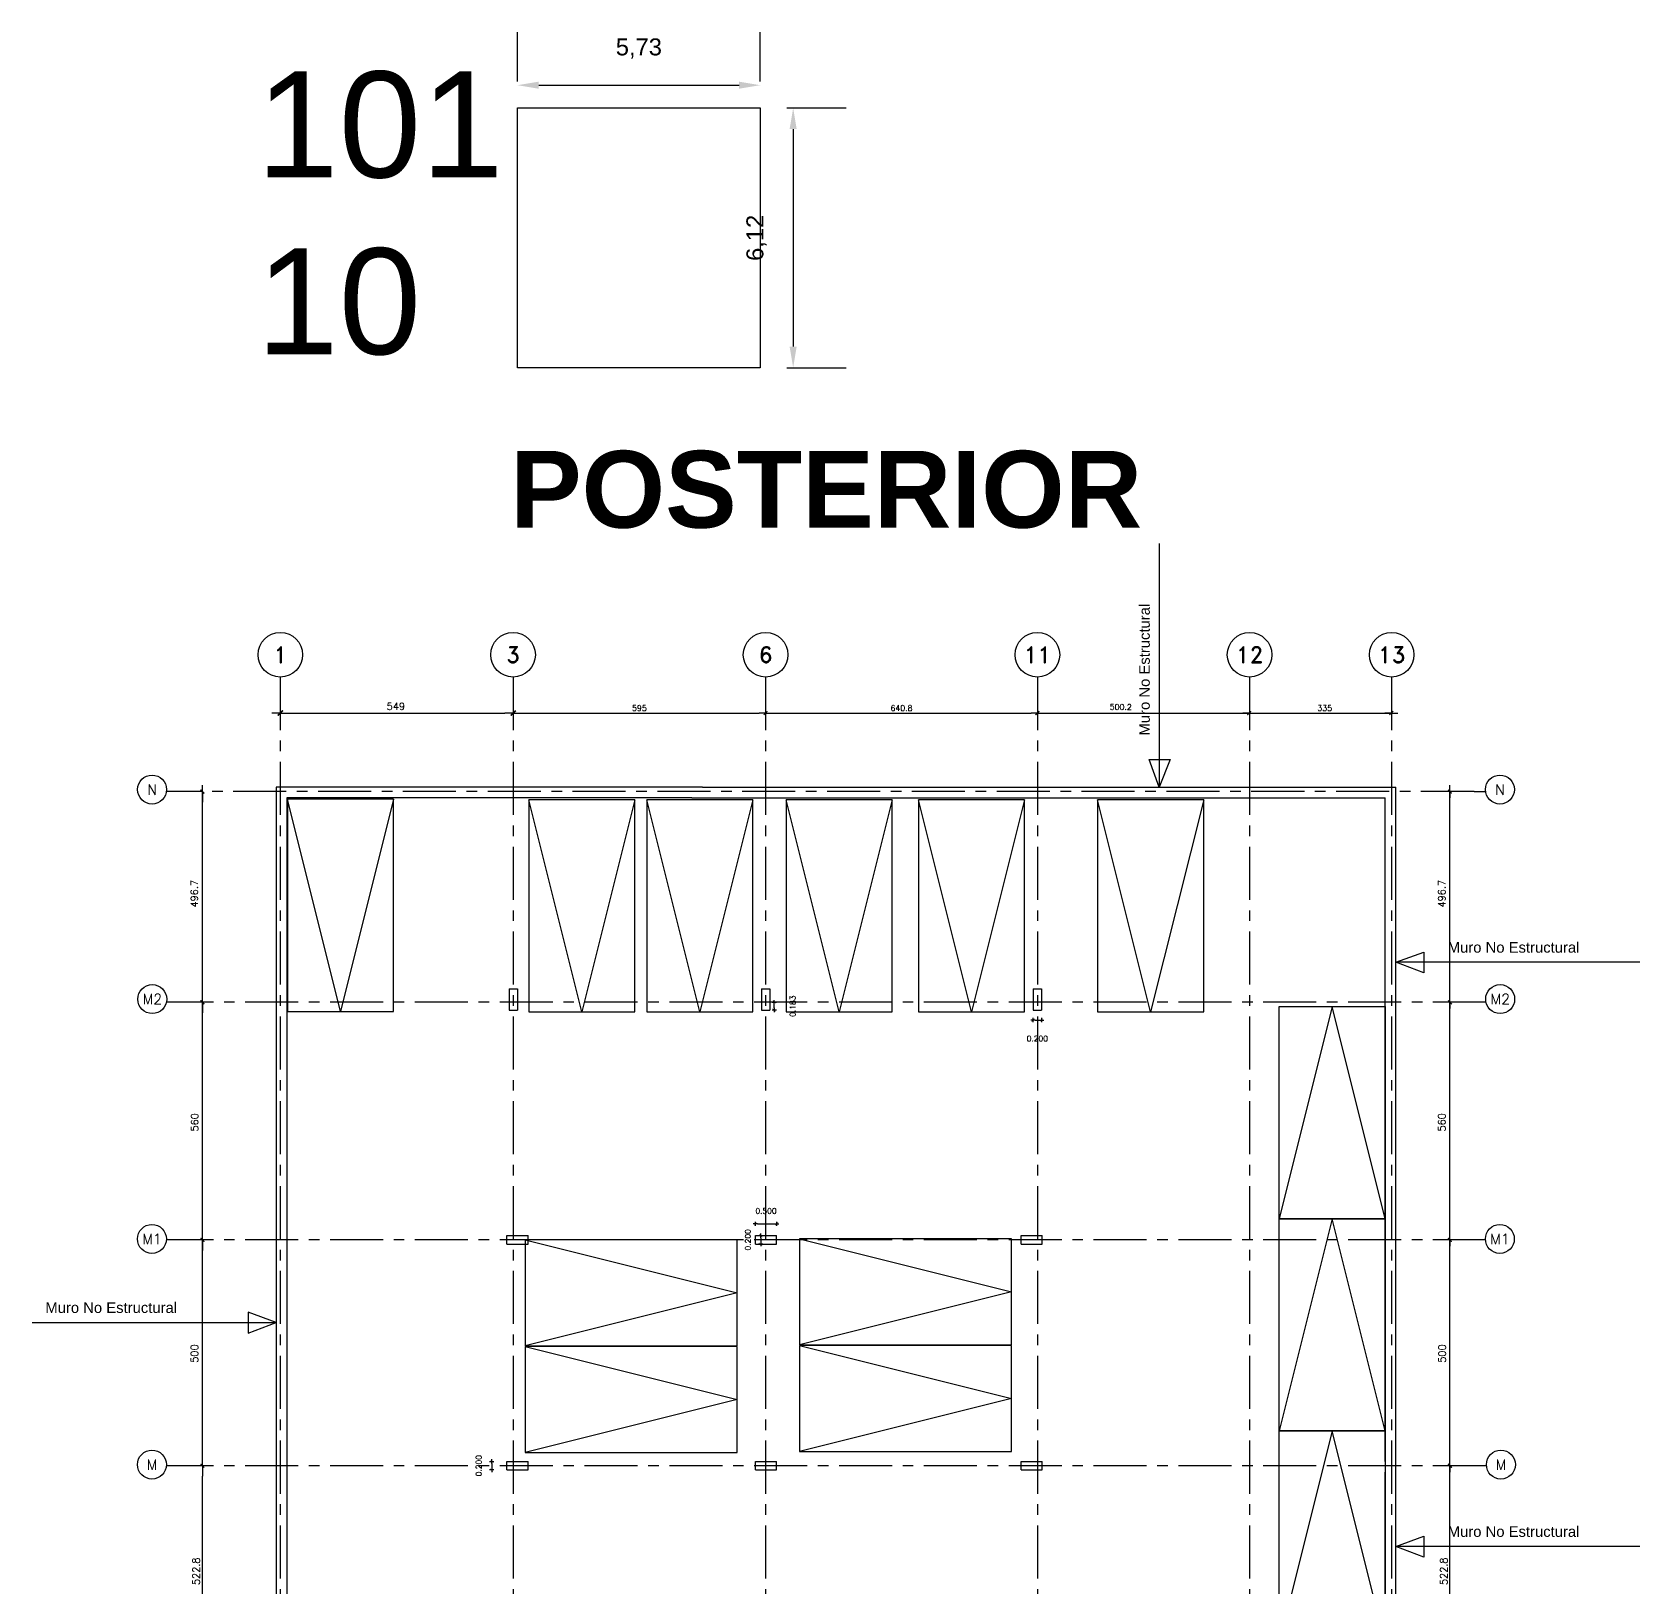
# Model space of a CAD drawing. Header units: millimetres. Extents: x 0 to 223, y -18 to 76.
# Drawn here: x 66.86 to 104.77, y 39.6 to 76.24 of the extents above; entities that cross this region are included whole.
import ezdxf
from ezdxf.enums import TextEntityAlignment as Align

# ---------------------------------------------------------------- set-up
doc = ezdxf.new("R2010")
doc.units = ezdxf.units.MM
doc.linetypes.add('CENTER', pattern=[2, 1.25, -0.25, 0.25, -0.25])
for name, color, linetype in [('04', 4, 'Continuous'), ('06', 6, 'Continuous'), ('Capa1', 8, 'Continuous'), ('COTAS', 1, 'Continuous'), ('EJES', 1, 'CENTER'), ('GRIS', 9, 'Continuous'), ('LOSAS', 7, 'Continuous'), ('Muebles', 2, 'Continuous')]:
    doc.layers.add(name, color=color, linetype=linetype)
doc.styles.add('INTERARQ', font='ROMANS.SHX')
doc.styles.add('ROMAND', font='romand', dxfattribs={"height": 31.5})
doc.styles.add('ROMANS', font='romans.shx', dxfattribs={"height": 16.875})
doc.styles.get("Standard").update_dxf_attribs({"font": 'arial.ttf'})
doc.dimstyles.new('ESCALA_1-50', dxfattribs={"dimtxt": 0.13, "dimasz": 0.05, "dimexe": 0.18, "dimexo": 0.0625, "dimgap": 0.04, "dimtad": 1, "dimdec": 3, "dimzin": 0, "dimdsep": 46, "dimtxsty": 'INTERARQ', "dimblk": 'DIMTICK', "dimcen": 0.09, "dimse1": 1, "dimse2": 1, "dimclrd": 1, "dimclre": 1, "dimclrt": 2, "dimadec": 0, "dimazin": 0, "dimtfac": 4.5, "dimtdec": 3, "dimtofl": 0, "dimtmove": 2, "dimatfit": 3, "dimldrblk": 'DIMTICK', "dimfxl": 1, "dimtolj": 1, "dimtzin": 0, "dimarcsym": 0})
doc.dimstyles.new('ISO-25', dxfattribs={"dimtxt": 2.5, "dimasz": 2.5, "dimexe": 1.25, "dimexo": 0.625, "dimtad": 1, "dimtxsty": 'Standard', "dimcen": 2.5, "dimadec": 0, "dimazin": 0, "dimtfac": 1, "dimtmove": 0, "dimatfit": 3, "dimfxl": 1, "dimarcsym": 0})

# ---------------------------------------------------------------- blocks, each defined once
blk = doc.blocks.new('TICK1')
at = {"color": 2}
for points in [[(0, 0), (-1, 0)], [(0, 0), (1, 0)]]:
    blk.add_lwpolyline(points, dxfattribs=at)
at = {"color": 2, "const_width": 0.2}
blk.add_lwpolyline([(-0.3, -0.3), (0.3, 0.3)], dxfattribs=at)
blk = doc.blocks.new('DIMTICK')
at = {"color": 1}
for p, q in [((-1, 0), (1, 0)), ((0, 1), (0, -1))]:
    blk.add_line(p, q, dxfattribs=at)
at = {"color": 3, "const_width": 0.141}
blk.add_lwpolyline([(0.71, 0.71), (-0.71, -0.71)], dxfattribs=at)
blk = doc.blocks.new('*D106')
at = {"layer": 'COTAS', "color": 1, "lineweight": -2, "transparency": 16777216}
blk.add_arc((84.155, 31.001), 1.002, 246.744, 267.1412, dxfattribs=at)
at = {"layer": 'Defpoints', "color": 0, "transparency": 16777216}
for p in [(84.155, 61.043), (84.345, 31.388), (83.855, 30.044), (83.583, 29.835), (84.155, 5.547)]:
    blk.add_point(p, dxfattribs=at)
at = {"layer": 'COTAS', "color": 1, "lineweight": -2, "transparency": 16777216, "xscale": 0.05, "yscale": 0.05, "zscale": 0.05}
for p, rotation in [((83.714, 30.101), 155.3146385307757), ((84.155, 29.998), 358.5705926049848)]:
    blk.add_blockref('DIMTICK', p, dxfattribs=dict(at, rotation=rotation))
at = {"layer": 'COTAS', "color": 2, "transparency": 16777216, "insert": (83.952, 30.127), "char_height": 0.13, "attachment_point": 5, "rotation": 346.9426, "style": 'INTERARQ'}
blk.add_mtext('\\A1;26°', dxfattribs=at)
blk = doc.blocks.new('EJE-1')
at = {"color": 3, "linetype": 'Continuous'}
blk.add_circle((0, 0), 35, dxfattribs=at)
at = {"color": 5, "linetype": 'Continuous', "style": 'ROMAND'}
blk.add_attdef('0', text='', height=25, dxfattribs=at).set_placement((0.2, 0), align=Align.MIDDLE)
blk = doc.blocks.new('*D75')
at = {"layer": 'Defpoints', "color": 0, "transparency": 16777216}
for p in [(84.415, 48.153), (83.915, 47.853), (84.415, 47.853)]:
    blk.add_point(p, dxfattribs=at)
at = {"layer": 'Muebles', "color": 1, "lineweight": -2, "transparency": 16777216}
blk.add_line((83.965, 48.153), (84.365, 48.153), dxfattribs=at)
at = {"layer": 'Muebles', "color": 1, "lineweight": -2, "transparency": 16777216, "xscale": 0.05, "yscale": 0.05, "zscale": 0.05, "rotation": 180}
blk.add_blockref('DIMTICK', (83.915, 48.153), dxfattribs=at)
at = {"layer": 'Muebles', "color": 1, "lineweight": -2, "transparency": 16777216, "xscale": 0.05, "yscale": 0.05, "zscale": 0.05}
blk.add_blockref('DIMTICK', (84.415, 48.153), dxfattribs=at)
at = {"layer": 'Muebles', "color": 2, "transparency": 16777216, "insert": (84.165, 48.458), "char_height": 0.13, "attachment_point": 5, "style": 'INTERARQ'}
blk.add_mtext('\\A1;0.500', dxfattribs=at)
blk = doc.blocks.new('*D76')
at = {"layer": 'Defpoints', "color": 0, "transparency": 16777216}
for p in [(84.415, 47.876), (84.041, 47.676), (84.415, 47.676)]:
    blk.add_point(p, dxfattribs=at)
at = {"layer": 'Muebles', "color": 1, "lineweight": -2, "transparency": 16777216}
blk.add_line((84.041, 47.826), (84.041, 47.726), dxfattribs=at)
at = {"layer": 'Muebles', "color": 1, "lineweight": -2, "transparency": 16777216, "xscale": 0.05, "yscale": 0.05, "zscale": 0.05}
for p, rotation in [((84.041, 47.876), 90), ((84.041, 47.676), 270)]:
    blk.add_blockref('DIMTICK', p, dxfattribs=dict(at, rotation=rotation))
at = {"layer": 'Muebles', "color": 2, "transparency": 16777216, "insert": (83.736, 47.776), "char_height": 0.13, "attachment_point": 5, "rotation": 90, "style": 'INTERARQ'}
blk.add_mtext('\\A1;0.200', dxfattribs=at)
blk = doc.blocks.new('*D214')
at = {"layer": 'Defpoints', "color": 0, "transparency": 16777216}
for p in [(78.141, 42.553), (77.697, 42.353), (78.141, 42.353)]:
    blk.add_point(p, dxfattribs=at)
at = {"layer": 'Muebles', "color": 1, "lineweight": -2, "transparency": 16777216}
blk.add_line((77.697, 42.503), (77.697, 42.403), dxfattribs=at)
at = {"layer": 'Muebles', "color": 1, "lineweight": -2, "transparency": 16777216, "xscale": 0.05, "yscale": 0.05, "zscale": 0.05}
for p, rotation in [((77.697, 42.553), 90), ((77.697, 42.353), 270)]:
    blk.add_blockref('DIMTICK', p, dxfattribs=dict(at, rotation=rotation))
at = {"layer": 'Muebles', "color": 2, "transparency": 16777216, "insert": (77.392, 42.453), "char_height": 0.13, "attachment_point": 5, "rotation": 90, "style": 'INTERARQ'}
blk.add_mtext('\\A1;0.200', dxfattribs=at)
blk = doc.blocks.new('*D216')
at = {"layer": 'Defpoints', "color": 0, "transparency": 16777216}
for p in [(90.461, 53.266), (90.661, 53.266), (90.661, 52.956)]:
    blk.add_point(p, dxfattribs=at)
at = {"layer": 'Muebles', "color": 1, "lineweight": -2, "transparency": 16777216}
blk.add_line((90.511, 52.956), (90.611, 52.956), dxfattribs=at)
at = {"layer": 'Muebles', "color": 1, "lineweight": -2, "transparency": 16777216, "xscale": 0.05, "yscale": 0.05, "zscale": 0.05, "rotation": 180}
blk.add_blockref('DIMTICK', (90.461, 52.956), dxfattribs=at)
at = {"layer": 'Muebles', "color": 1, "lineweight": -2, "transparency": 16777216, "xscale": 0.05, "yscale": 0.05, "zscale": 0.05}
blk.add_blockref('DIMTICK', (90.661, 52.956), dxfattribs=at)
at = {"layer": 'Muebles', "color": 2, "transparency": 16777216, "insert": (90.561, 52.521), "char_height": 0.13, "attachment_point": 5, "style": 'INTERARQ'}
blk.add_mtext('\\A1;0.200', dxfattribs=at)
blk = doc.blocks.new('*D217')
at = {"layer": 'Defpoints', "color": 0, "transparency": 16777216}
for p in [(84.173, 53.376), (84.173, 53.193), (84.358, 53.376)]:
    blk.add_point(p, dxfattribs=at)
at = {"layer": 'Muebles', "color": 1, "lineweight": -2, "transparency": 16777216}
blk.add_line((84.358, 53.243), (84.358, 53.326), dxfattribs=at)
at = {"layer": 'Muebles', "color": 1, "lineweight": -2, "transparency": 16777216, "xscale": 0.05, "yscale": 0.05, "zscale": 0.05}
for p, rotation in [((84.358, 53.376), 90), ((84.358, 53.193), 270)]:
    blk.add_blockref('DIMTICK', p, dxfattribs=dict(at, rotation=rotation))
at = {"layer": 'Muebles', "color": 2, "transparency": 16777216, "insert": (84.793, 53.284), "char_height": 0.13, "attachment_point": 5, "rotation": 90, "style": 'INTERARQ'}
blk.add_mtext('\\A1;0.183', dxfattribs=at)
blk = doc.blocks.new('*D355')
at = {"layer": 'Defpoints', "color": 0, "transparency": 16777216}
for p in [(84.03, 74.993), (78.305, 74.457), (84.03, 74.457)]:
    blk.add_point(p, dxfattribs=at)
at = {"layer": 'LOSAS', "color": 0, "lineweight": -2, "transparency": 16777216}
for p, q in [((78.305, 75.082), (78.305, 76.243)), ((84.03, 75.082), (84.03, 76.243)), ((78.805, 74.993), (83.53, 74.993))]:
    blk.add_line(p, q, dxfattribs=at)
at = {"layer": 'LOSAS', "color": 0, "transparency": 16777216}
for points in [[(78.805, 75.076), (78.805, 74.91), (78.305, 74.993)], [(83.53, 75.076), (83.53, 74.91), (84.03, 74.993)]]:
    blk.add_solid(points, dxfattribs=at)
at = {"layer": 'LOSAS', "color": 0, "transparency": 16777216, "insert": (81.167, 75.858), "char_height": 0.4, "attachment_point": 5}
blk.add_mtext('5,73', dxfattribs=at)
blk = doc.blocks.new('*D356')
at = {"layer": 'Defpoints', "color": 0, "transparency": 16777216}
for p in [(84.03, 74.457), (84.03, 68.333), (84.805, 68.333)]:
    blk.add_point(p, dxfattribs=at)
at = {"layer": 'LOSAS', "color": 0, "lineweight": -2, "transparency": 16777216}
for p, q in [((84.655, 74.457), (86.055, 74.457)), ((84.805, 73.957), (84.805, 68.833)), ((84.655, 68.333), (86.055, 68.333))]:
    blk.add_line(p, q, dxfattribs=at)
at = {"layer": 'LOSAS', "color": 0, "transparency": 16777216}
for points in [[(84.721, 73.957), (84.888, 73.957), (84.805, 74.457)], [(84.721, 68.833), (84.888, 68.833), (84.805, 68.333)]]:
    blk.add_solid(points, dxfattribs=at)
at = {"layer": 'LOSAS', "color": 0, "transparency": 16777216, "insert": (83.939, 71.395), "char_height": 0.4, "attachment_point": 5, "rotation": 90}
blk.add_mtext('6,12', dxfattribs=at)

msp = doc.modelspace()

# ---------------------------------------------------------------- linework, layer by layer
at = {"color": 2, "const_width": 0.04}
for points in [[(72.7746, 60.2527), (72.6546, 60.1327)], [(78.2646, 60.2527), (78.1446, 60.1327)], [(78.1446, 60.1327), (78.2646, 60.2527)]]:
    msp.add_lwpolyline(points, dxfattribs=at)
at = {"color": 2}
for points in [[(72.7146, 60.1927), (72.5146, 60.1927)], [(72.7146, 60.1927), (72.9146, 60.1927)], [(78.2046, 60.1927), (78.0046, 60.1927)], [(78.2046, 60.1927), (78.0046, 60.1927)], [(78.2046, 60.1927), (78.4046, 60.1927)], [(78.2046, 60.1927), (78.4046, 60.1927)]]:
    msp.add_lwpolyline(points, dxfattribs=at)
at = {"layer": '04'}
for points in [[(93.4367, 64.1936), (93.4367, 58.4427), (93.197, 59.1016), (93.6895, 59.1016), (93.4367, 58.4427)], [(104.7656, 54.3204), (99.0146, 54.3204), (99.6736, 54.5602), (99.6736, 54.0676), (99.0146, 54.3204)], [(66.8637, 45.8285), (72.6146, 45.8285), (71.9557, 46.0682), (71.9557, 45.5757), (72.6146, 45.8285)], [(104.7656, 40.5504), (99.0146, 40.5504), (99.6736, 40.7901), (99.6736, 40.2976), (99.0146, 40.5504)]]:
    msp.add_lwpolyline(points, dxfattribs=at)
at = {"layer": '06'}
for p, q in [((78.106, 53.6927), (78.106, 53.1927)), ((78.106, 53.6927), (78.306, 53.6927)), ((78.306, 53.6927), (78.306, 53.1927)), ((84.0547, 53.6927), (84.0547, 53.1927)), ((84.0547, 53.6927), (84.2547, 53.6927)), ((84.2547, 53.6927), (84.2547, 53.1927)), ((90.4606, 53.6927), (90.4606, 53.1927)), ((90.4606, 53.6927), (90.6606, 53.6927)), ((90.6606, 53.6927), (90.6606, 53.1927)), ((78.106, 53.1927), (78.306, 53.1927)), ((84.0547, 53.1927), (84.2547, 53.1927)), ((90.4606, 53.1927), (90.6606, 53.1927)), ((78.0543, 47.8757), (78.5543, 47.8757)), ((78.0543, 47.6757), (78.0543, 47.8757)), ((78.5543, 47.6757), (78.5543, 47.8757)), ((83.9146, 47.8757), (84.4146, 47.8757)), ((83.9146, 47.6757), (83.9146, 47.8757)), ((84.4146, 47.6757), (84.4146, 47.8757)), ((90.1779, 47.8757), (90.6779, 47.8757)), ((90.1779, 47.6757), (90.1779, 47.8757)), ((90.6779, 47.6757), (90.6779, 47.8757)), ((78.0543, 47.6757), (78.5543, 47.6757)), ((83.9146, 47.6757), (84.4146, 47.6757)), ((90.1779, 47.6757), (90.6779, 47.6757)), ((78.0543, 42.5527), (78.5543, 42.5527)), ((78.0543, 42.3527), (78.0543, 42.5527)), ((78.5543, 42.3527), (78.5543, 42.5527)), ((83.9146, 42.5527), (84.4146, 42.5527)), ((83.9146, 42.3527), (83.9146, 42.5527)), ((84.4146, 42.3527), (84.4146, 42.5527)), ((90.1779, 42.5527), (90.6779, 42.5527)), ((90.1779, 42.3527), (90.1779, 42.5527)), ((90.6779, 42.3527), (90.6779, 42.5527)), ((78.0543, 42.3527), (78.5543, 42.3527)), ((83.9146, 42.3527), (84.4146, 42.3527)), ((90.1779, 42.3527), (90.6779, 42.3527))]:
    msp.add_line(p, q, dxfattribs=at)
at = {"layer": 'Capa1'}
for p, q in [((82.6646, 58.4427), (72.6146, 58.4427)), ((72.6146, 58.4427), (72.6146, 7.6628)), ((82.6646, 58.4427), (99.0146, 58.4427)), ((99.0146, 42.5527), (99.0146, 58.4427)), ((82.4146, 58.1927), (72.8646, 58.1927)), ((72.8646, 58.1927), (72.8646, 7.6628)), ((82.4146, 58.1927), (72.8646, 58.1927)), ((72.8646, 58.1927), (72.8646, 7.6628)), ((82.4146, 58.1927), (98.7646, 58.1927)), ((98.7646, 42.5527), (98.7646, 58.1927)), ((99.0146, 28.0227), (99.0146, 42.5527)), ((98.7646, 28.2727), (98.7646, 42.3027)), ((98.7646, 28.2727), (98.7646, 42.3027))]:
    msp.add_line(p, q, dxfattribs=at)
at = {"layer": 'COTAS', "color": 2}
for p, q in [((72.9146, 60.1927), (78.0046, 60.1927)), ((78.3546, 60.1927), (84.0047, 60.1927)), ((84.3047, 60.1927), (90.4128, 60.1927)), ((90.7128, 60.1927), (99.0001, 60.1927)), ((70.8787, 42.6027), (70.8787, 58.4072)), ((100.2882, 38.2211), (100.2882, 58.4835)), ((70.8787, 58.1927), (70.8787, 58.0927)), ((70.8787, 53.2257), (70.8787, 53.1257)), ((70.8787, 47.6257), (70.8787, 47.5257)), ((70.8787, 42.3027), (70.8787, 42.2027)), ((70.8787, 37.6973), (70.8787, 42.2027))]:
    msp.add_line(p, q, dxfattribs=at)
at = {"layer": 'EJES'}
for p, q in [((72.7146, 61.0427), (72.7146, 5.6668)), ((78.2046, 61.0427), (78.2046, 5.547)), ((84.1547, 61.0427), (84.1547, 5.8668)), ((90.5628, 61.0427), (90.5628, 27.678)), ((95.5646, 61.0427), (95.5646, 5.6668)), ((98.9146, 61.0427), (98.9146, 5.6668)), ((70.7655, 58.3427), (70.0287, 58.3427)), ((100.8558, 58.3427), (70.7655, 58.3427)), ((100.8558, 58.3427), (101.1377, 58.3427)), ((101.1377, 53.3757), (70.0287, 53.3757)), ((101.1377, 47.7757), (70.0287, 47.7757)), ((70.7655, 42.4527), (70.0287, 42.4527)), ((101.1377, 42.4527), (70.7655, 42.4527))]:
    msp.add_line(p, q, dxfattribs=at)
at = {"layer": 'GRIS'}
for points in [[(75.3834, 58.1622), (74.1334, 53.1622), (72.8834, 58.1622), (72.8834, 53.1622), (75.3834, 53.1622), (75.3834, 58.1622), (75.3834, 58.1622), (72.8834, 58.1622)], [(81.073, 58.1471), (79.823, 53.1471), (78.573, 58.1471), (78.573, 53.1471), (81.073, 53.1471), (81.073, 58.1471), (81.073, 58.1471), (78.573, 58.1471)], [(83.8531, 58.1471), (82.6031, 53.1471), (81.3531, 58.1471), (81.3531, 53.1471), (83.8531, 53.1471), (83.8531, 58.1471), (83.8531, 58.1471), (81.3531, 58.1471)], [(87.1387, 58.1471), (85.8887, 53.1471), (84.6387, 58.1471), (84.6387, 53.1471), (87.1387, 53.1471), (87.1387, 58.1471), (87.1387, 58.1471), (84.6387, 58.1471)], [(90.2558, 58.1471), (89.0058, 53.1471), (87.7558, 58.1471), (87.7558, 53.1471), (90.2558, 53.1471), (90.2558, 58.1471), (90.2558, 58.1471), (87.7558, 58.1471)], [(94.4828, 58.1471), (93.2328, 53.1471), (91.9828, 58.1471), (91.9828, 53.1471), (94.4828, 53.1471), (94.4828, 58.1471), (94.4828, 58.1471), (91.9828, 58.1471)], [(98.7646, 48.2727), (97.5146, 53.2727), (96.2646, 48.2727), (96.2646, 53.2727), (98.7646, 53.2727), (98.7646, 48.2727), (98.7646, 48.2727), (96.2646, 48.2727)], [(98.7646, 43.2727), (97.5146, 48.2727), (96.2646, 43.2727), (96.2646, 48.2727), (98.7646, 48.2727), (98.7646, 43.2727), (98.7646, 43.2727), (96.2646, 43.2727)], [(78.4835, 47.7769), (83.4835, 46.5269), (78.4835, 45.2769), (83.4835, 45.2769), (83.4835, 47.7769), (78.4835, 47.7769), (78.4835, 47.7769), (78.4835, 45.2769)], [(84.9545, 47.801), (89.9545, 46.551), (84.9545, 45.301), (89.9545, 45.301), (89.9545, 47.801), (84.9545, 47.801), (84.9545, 47.801), (84.9545, 45.301)], [(78.4835, 45.2615), (83.4835, 44.0115), (78.4835, 42.7615), (83.4835, 42.7615), (83.4835, 45.2615), (78.4835, 45.2615), (78.4835, 45.2615), (78.4835, 42.7615)], [(84.9545, 45.2855), (89.9545, 44.0355), (84.9545, 42.7855), (89.9545, 42.7855), (89.9545, 45.2855), (84.9545, 45.2855), (84.9545, 45.2855), (84.9545, 42.7855)], [(98.7646, 38.2727), (97.5146, 43.2727), (96.2646, 38.2727), (96.2646, 43.2727), (98.7646, 43.2727), (98.7646, 38.2727), (98.7646, 38.2727), (96.2646, 38.2727)]]:
    msp.add_lwpolyline(points, dxfattribs=at)
at = {"layer": 'LOSAS'}
msp.add_lwpolyline([(78.3046, 74.4574), (84.0297, 74.4574), (84.0297, 68.3326), (78.3046, 68.3326), (78.3046, 74.4574)], dxfattribs=at)
at = {"layer": 'Muebles', "color": 5}
for p, q in [((70.0287, 53.3757), (70.0287, 53.3757)), ((70.0287, 47.7757), (70.0287, 47.7757))]:
    msp.add_line(p, q, dxfattribs=at)

# ---------------------------------------------------------------- block references
for p, xscale, yscale, zscale, values in [((72.7146, 61.5677), 0.0150000000003274, 0.0150000000003274, 0.0150000000003274, {'0': '1'}), ((78.2016, 61.5677), 0.0150000000003274, 0.0150000000003274, 0.0150000000003274, {'0': '3'}), ((84.1547, 61.5677), 0.0150000000003274, 0.0150000000003274, 0.0150000000003274, {'0': '6'}), ((90.5628, 61.5677), 0.0150000000003274, 0.0150000000003274, 0.0150000000003274, {'0': '11'}), ((95.5646, 61.5677), 0.0150000000003274, 0.0150000000003274, 0.0150000000003274, {'0': '12'}), ((98.9146, 61.5677), 0.0150000000003274, 0.0150000000003274, 0.0150000000003274, {'0': '13'}), ((69.6908, 58.3905), 0.0097500000002242, 0.0097500000002242, 0.0097500000002242, {'0': 'N'}), ((101.4679, 58.3905), 0.0097500000002242, 0.0097500000002242, 0.0097500000002242, {'0': 'N'}), ((69.6956, 53.4501), 0.0097500000002242, 0.0097500000002242, 0.0097500000002242, {'0': 'M2'}), ((101.4728, 53.4501), 0.0097500000002242, 0.0097500000002242, 0.0097500000002242, {'0': 'M2'}), ((69.6881, 47.7965), 0.0097500000002242, 0.0097500000002242, 0.0097500000002242, {'0': 'M1'}), ((101.4652, 47.7965), 0.0097500000002242, 0.0097500000002242, 0.0097500000002242, {'0': 'M1'}), ((69.6884, 42.4778), 0.0097500000002242, 0.0097500000002242, 0.0097500000002242, {'0': 'M'}), ((101.4894, 42.4778), 0.0097500000002242, 0.0097500000002242, 0.0097500000002242, {'0': 'M'})]:
    msp.add_blockref('EJE-1', p, dxfattribs=dict(xscale=xscale, yscale=yscale, zscale=zscale)).add_auto_attribs(values)
at = {"layer": 'COTAS', "color": 2, "xscale": 0.1500000000000909, "yscale": 0.1500000000000909, "zscale": 0.1500000000000909}
for p, rotation in [((78.2046, 60.1927), 180), ((84.1547, 60.1927), 180), ((70.8787, 58.3427), 90), ((100.2882, 58.3427), 270), ((70.8787, 53.3757), 90), ((100.2882, 53.3757), 270), ((70.8787, 47.7757), 90), ((100.2882, 47.7757), 270), ((70.8787, 42.4527), 90), ((100.2882, 42.4527), 270)]:
    msp.add_blockref('TICK1', p, dxfattribs=dict(at, rotation=rotation))
for p in [(84.1547, 60.1927), (90.5628, 60.1927), (95.5559, 60.1927), (98.907, 60.1927)]:
    msp.add_blockref('TICK1', p, dxfattribs=at)

# ---------------------------------------------------------------- texts
at = {"layer": '04'}
msp.add_text('Muro No Estructural', height=0.25, rotation=90, dxfattribs=at).set_placement((93.2122, 59.6645))
for p in [(100.2364, 54.545), (67.1749, 46.0531), (100.2364, 40.7749)]:
    msp.add_text('Muro No Estructural', height=0.25, dxfattribs=at).set_placement(p)
at = {"layer": '04', "color": 3, "insert": (78.1302, 66.3739), "char_height": 1.811497, "width": 50.927143, "attachment_point": 1, "style": 'INTERARQ'}
msp.add_mtext('{\\fArial|b1|i0|c0|p34;POSTERIOR}', dxfattribs=at)
at = {"layer": '06', "color": 3, "style": 'ROMANS'}
msp.add_text('549', height=0.16875, dxfattribs=at).set_placement((75.2226, 60.2677))
for s, p in [('496.7', (70.7719, 55.6092)), ('496.7', (100.1814, 55.6092)), ('560', (70.7798, 50.3293)), ('560', (100.1814, 50.3293)), ('500', (70.7748, 44.8779)), ('500', (100.1893, 44.8779)), ('522.8', (70.8135, 39.6384)), ('522.8', (100.228, 39.6384))]:
    msp.add_text(s, height=0.16875, rotation=90, dxfattribs=at).set_placement(p)
at = {"layer": 'COTAS', "color": 3, "char_height": 0.135, "attachment_point": 5, "style": 'ROMANS'}
for s, insert in [('\\A1;595', (81.1797, 60.3102)), ('\\A1;640.8', (87.3588, 60.3102)), ('\\A1;500.2', (92.5277, 60.3374)), ('\\A1;335', (97.3371, 60.3102))]:
    msp.add_mtext(s, dxfattribs=dict(at, insert=insert))
at = {"layer": 'LOSAS', "insert": (72.1491, 75.3174), "char_height": 2.5, "attachment_point": 1}
msp.add_mtext_dynamic_manual_height_columns('101\\P10', width=1.238276, gutter_width=12.5, heights=[0], dxfattribs=at)

# ---------------------------------------------------------------- dimensions: what is measured, and where the dimension line sits
at = {"layer": 'COTAS'}
dim = msp.add_angular_dim_2l(base=(83.8549, 30.0443), line1=((84.1547, 61.0427), (84.1547, 5.547)), line2=((83.5831, 29.8346), (84.3445, 31.3878)), dimstyle='ESCALA_1-50', dxfattribs=at)
dim.commit()
dim.dimension.update_dxf_attribs({"geometry": '*D106', "text_midpoint": (83.952, 30.1266)})
at = {"layer": 'LOSAS'}
dim = msp.add_linear_dim(base=(84.0297, 74.9929), p1=(78.3046, 74.4574), p2=(84.0297, 74.4574), dimstyle='ISO-25', override={"dimtxt": 0.4, "dimasz": 0.5}, dxfattribs=at)
dim.commit()
dim.dimension.update_dxf_attribs({"geometry": '*D355', "text_midpoint": (81.1672, 75.8583)})
dim = msp.add_linear_dim(base=(84.8046, 68.3326), p1=(84.0297, 74.4574), p2=(84.0297, 68.3326), angle=90, dimstyle='ISO-25', override={"dimtxt": 0.4, "dimasz": 0.5}, dxfattribs=at)
dim.commit()
dim.dimension.update_dxf_attribs({"geometry": '*D356', "text_midpoint": (83.9392, 71.395)})
at = {"layer": 'Muebles', "color": 5}
for base, p1, p2, picture, middle in [((84.358, 53.3757), (84.1727, 53.1927), (84.1727, 53.3757), '*D217', (84.793, 53.2842)), ((84.0407, 47.6757), (84.4146, 47.8757), (84.4146, 47.6757), '*D76', (83.7357, 47.7757)), ((77.6967, 42.3527), (78.1405, 42.5527), (78.1405, 42.3527), '*D214', (77.3917, 42.4527))]:
    dim = msp.add_linear_dim(base=base, p1=p1, p2=p2, angle=90, dimstyle='ESCALA_1-50', dxfattribs=at)
    dim.commit()
    dim.dimension.update_dxf_attribs({"geometry": picture, "text_midpoint": middle})
for base, p1, p2, picture, middle in [((90.6606, 52.9564), (90.4606, 53.266), (90.6606, 53.266), '*D216', (90.5606, 52.5214)), ((84.4146, 48.1532), (83.9146, 47.8533), (84.4146, 47.8533), '*D75', (84.1646, 48.4582))]:
    dim = msp.add_linear_dim(base=base, p1=p1, p2=p2, dimstyle='ESCALA_1-50', dxfattribs=at)
    dim.commit()
    dim.dimension.update_dxf_attribs({"geometry": picture, "text_midpoint": middle})

doc.saveas('drawing.dxf')
